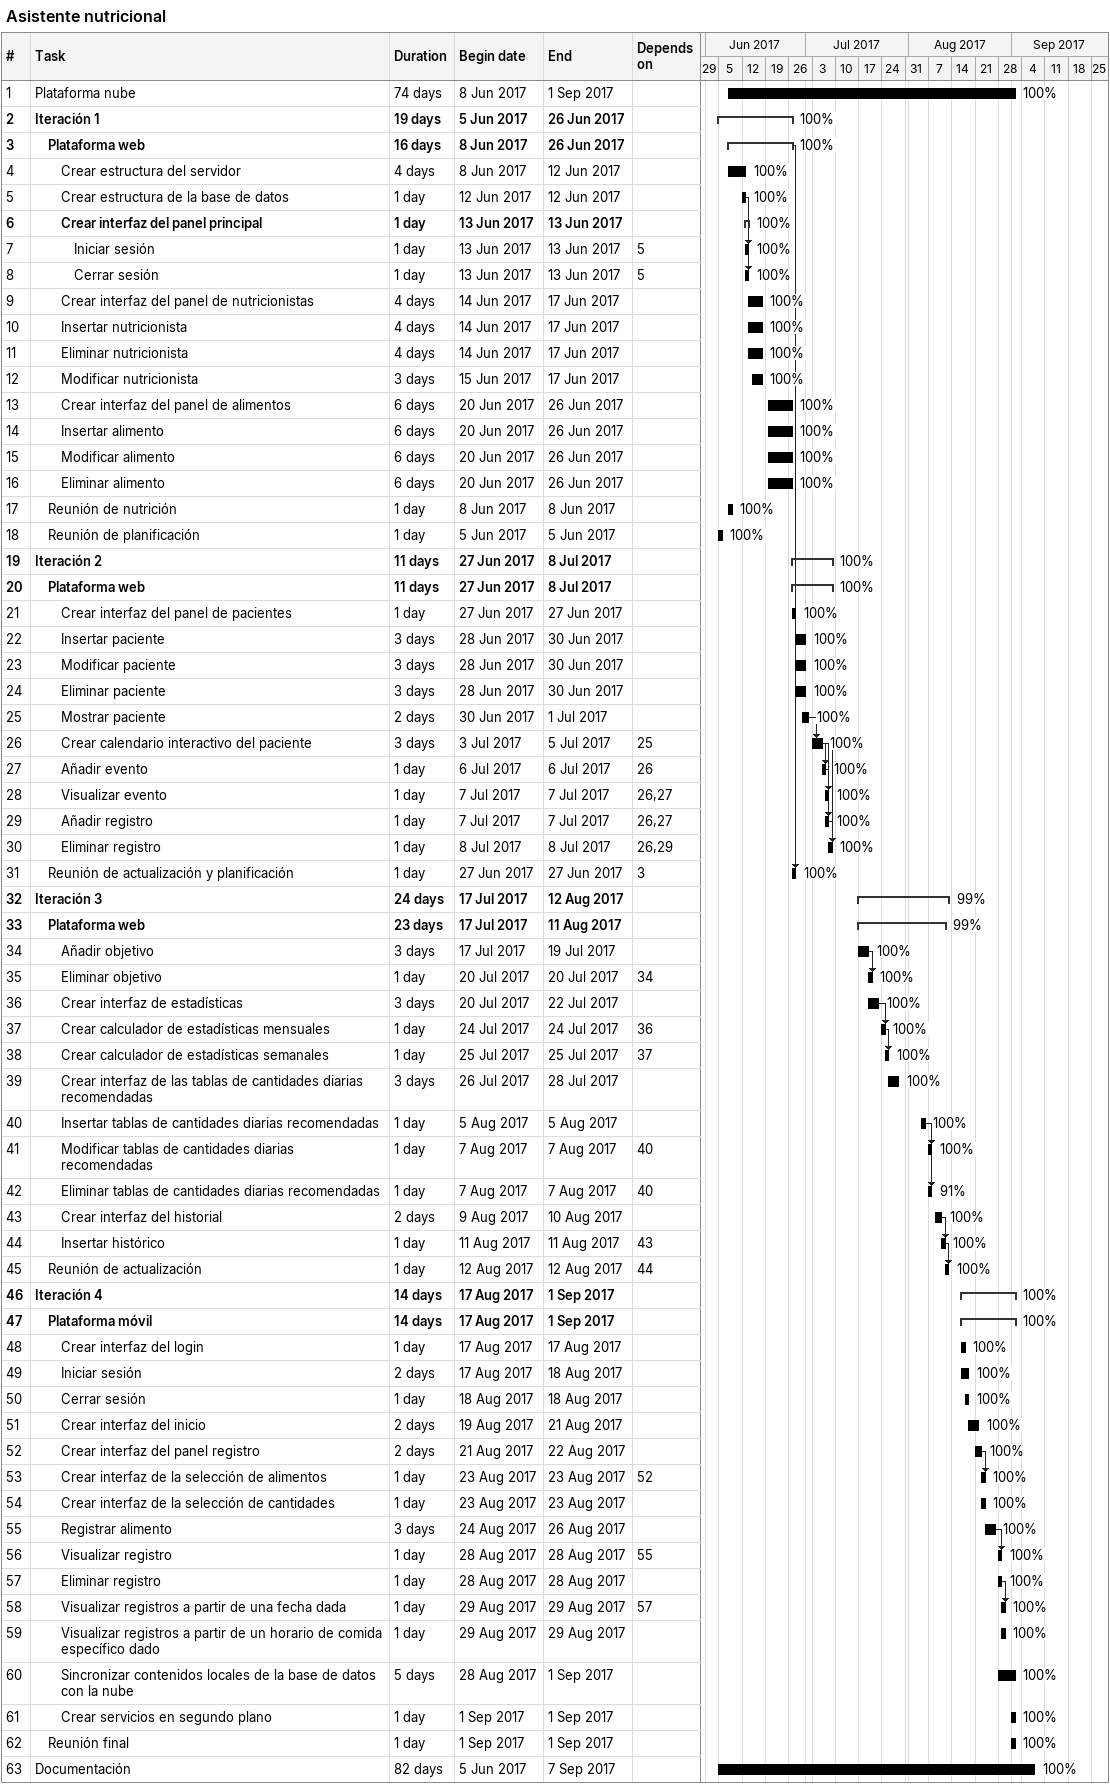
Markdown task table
Asistente nutricional

| ID | Level | Task | Duration | Start | Finish | Predecessors | % complete |
|---|---|---|---|---|---|---|---|
| 1 | 1 | Plataforma nube | 74d | 2017-06-08 | 2017-09-01 |  | 100 |
| 2 | 1 | **Iteración 1** | 19d | 2017-06-05 | 2017-06-26 |  | 100 |
| 3 | 2 | **Plataforma web** | 16d | 2017-06-08 | 2017-06-26 |  | 100 |
| 4 | 3 | Crear estructura del servidor | 4d | 2017-06-08 | 2017-06-12 |  | 100 |
| 5 | 3 | Crear estructura de la base de datos | 1d | 2017-06-12 | 2017-06-12 |  | 100 |
| 6 | 3 | **Crear interfaz del panel principal** | 1d | 2017-06-13 | 2017-06-13 |  | 100 |
| 7 | 4 | Iniciar sesión | 1d | 2017-06-13 | 2017-06-13 | 5 | 100 |
| 8 | 4 | Cerrar sesión | 1d | 2017-06-13 | 2017-06-13 | 5 | 100 |
| 9 | 3 | Crear interfaz del panel de nutricionistas | 4d | 2017-06-14 | 2017-06-17 |  | 100 |
| 10 | 3 | Insertar nutricionista | 4d | 2017-06-14 | 2017-06-17 |  | 100 |
| 11 | 3 | Eliminar nutricionista | 4d | 2017-06-14 | 2017-06-17 |  | 100 |
| 12 | 3 | Modificar nutricionista | 3d | 2017-06-15 | 2017-06-17 |  | 100 |
| 13 | 3 | Crear interfaz del panel de alimentos | 6d | 2017-06-20 | 2017-06-26 |  | 100 |
| 14 | 3 | Insertar alimento | 6d | 2017-06-20 | 2017-06-26 |  | 100 |
| 15 | 3 | Modificar alimento | 6d | 2017-06-20 | 2017-06-26 |  | 100 |
| 16 | 3 | Eliminar alimento | 6d | 2017-06-20 | 2017-06-26 |  | 100 |
| 17 | 2 | Reunión de nutrición | 1d | 2017-06-08 | 2017-06-08 |  | 100 |
| 18 | 2 | Reunión de planificación | 1d | 2017-06-05 | 2017-06-05 |  | 100 |
| 19 | 1 | **Iteración 2** | 11d | 2017-06-27 | 2017-07-08 |  | 100 |
| 20 | 2 | **Plataforma web** | 11d | 2017-06-27 | 2017-07-08 |  | 100 |
| 21 | 3 | Crear interfaz del panel de pacientes | 1d | 2017-06-27 | 2017-06-27 |  | 100 |
| 22 | 3 | Insertar paciente | 3d | 2017-06-28 | 2017-06-30 |  | 100 |
| 23 | 3 | Modificar paciente | 3d | 2017-06-28 | 2017-06-30 |  | 100 |
| 24 | 3 | Eliminar paciente | 3d | 2017-06-28 | 2017-06-30 |  | 100 |
| 25 | 3 | Mostrar paciente | 2d | 2017-06-30 | 2017-07-01 |  | 100 |
| 26 | 3 | Crear calendario interactivo del paciente | 3d | 2017-07-03 | 2017-07-05 | 25 | 100 |
| 27 | 3 | Añadir evento | 1d | 2017-07-06 | 2017-07-06 | 26 | 100 |
| 28 | 3 | Visualizar evento | 1d | 2017-07-07 | 2017-07-07 | 26, 27 | 100 |
| 29 | 3 | Añadir registro | 1d | 2017-07-07 | 2017-07-07 | 26, 27 | 100 |
| 30 | 3 | Eliminar registro | 1d | 2017-07-08 | 2017-07-08 | 26, 29 | 100 |
| 31 | 2 | Reunión de actualización y planificación | 1d | 2017-06-27 | 2017-06-27 | 3 | 100 |
| 32 | 1 | **Iteración 3** | 24d | 2017-07-17 | 2017-08-12 |  | 99 |
| 33 | 2 | **Plataforma web** | 23d | 2017-07-17 | 2017-08-11 |  | 99 |
| 34 | 3 | Añadir objetivo | 3d | 2017-07-17 | 2017-07-19 |  | 100 |
| 35 | 3 | Eliminar objetivo | 1d | 2017-07-20 | 2017-07-20 | 34 | 100 |
| 36 | 3 | Crear interfaz de estadísticas | 3d | 2017-07-20 | 2017-07-22 |  | 100 |
| 37 | 3 | Crear calculador de estadísticas mensuales | 1d | 2017-07-24 | 2017-07-24 | 36 | 100 |
| 38 | 3 | Crear calculador de estadísticas semanales | 1d | 2017-07-25 | 2017-07-25 | 37 | 100 |
| 39 | 3 | Crear interfaz de las tablas de cantidades diarias recomendadas | 3d | 2017-07-26 | 2017-07-28 |  | 100 |
| 40 | 3 | Insertar tablas de cantidades diarias recomendadas | 1d | 2017-08-05 | 2017-08-05 |  | 100 |
| 41 | 3 | Modificar tablas de cantidades diarias recomendadas | 1d | 2017-08-07 | 2017-08-07 | 40 | 100 |
| 42 | 3 | Eliminar tablas de cantidades diarias recomendadas | 1d | 2017-08-07 | 2017-08-07 | 40 | 91 |
| 43 | 3 | Crear interfaz del historial | 2d | 2017-08-09 | 2017-08-10 |  | 100 |
| 44 | 3 | Insertar histórico | 1d | 2017-08-11 | 2017-08-11 | 43 | 100 |
| 45 | 2 | Reunión de actualización | 1d | 2017-08-12 | 2017-08-12 | 44 | 100 |
| 46 | 1 | **Iteración 4** | 14d | 2017-08-17 | 2017-09-01 |  | 100 |
| 47 | 2 | **Plataforma móvil** | 14d | 2017-08-17 | 2017-09-01 |  | 100 |
| 48 | 3 | Crear interfaz del login | 1d | 2017-08-17 | 2017-08-17 |  | 100 |
| 49 | 3 | Iniciar sesión | 2d | 2017-08-17 | 2017-08-18 |  | 100 |
| 50 | 3 | Cerrar sesión | 1d | 2017-08-18 | 2017-08-18 |  | 100 |
| 51 | 3 | Crear interfaz del inicio | 2d | 2017-08-19 | 2017-08-21 |  | 100 |
| 52 | 3 | Crear interfaz del panel registro | 2d | 2017-08-21 | 2017-08-22 |  | 100 |
| 53 | 3 | Crear interfaz de la selección de alimentos | 1d | 2017-08-23 | 2017-08-23 | 52 | 100 |
| 54 | 3 | Crear interfaz de la selección de cantidades | 1d | 2017-08-23 | 2017-08-23 |  | 100 |
| 55 | 3 | Registrar alimento | 3d | 2017-08-24 | 2017-08-26 |  | 100 |
| 56 | 3 | Visualizar registro | 1d | 2017-08-28 | 2017-08-28 | 55 | 100 |
| 57 | 3 | Eliminar registro | 1d | 2017-08-28 | 2017-08-28 |  | 100 |
| 58 | 3 | Visualizar registros a partir de una fecha dada | 1d | 2017-08-29 | 2017-08-29 | 57 | 100 |
| 59 | 3 | Visualizar registros a partir de un horario de comida específico dado | 1d | 2017-08-29 | 2017-08-29 |  | 100 |
| 60 | 3 | Sincronizar contenidos locales de la base de datos con la nube | 5d | 2017-08-28 | 2017-09-01 |  | 100 |
| 61 | 3 | Crear servicios en segundo plano | 1d | 2017-09-01 | 2017-09-01 |  | 100 |
| 62 | 2 | Reunión final | 1d | 2017-09-01 | 2017-09-01 |  | 100 |
| 63 | 1 | Documentación | 82d | 2017-06-05 | 2017-09-07 |  | 100 |
